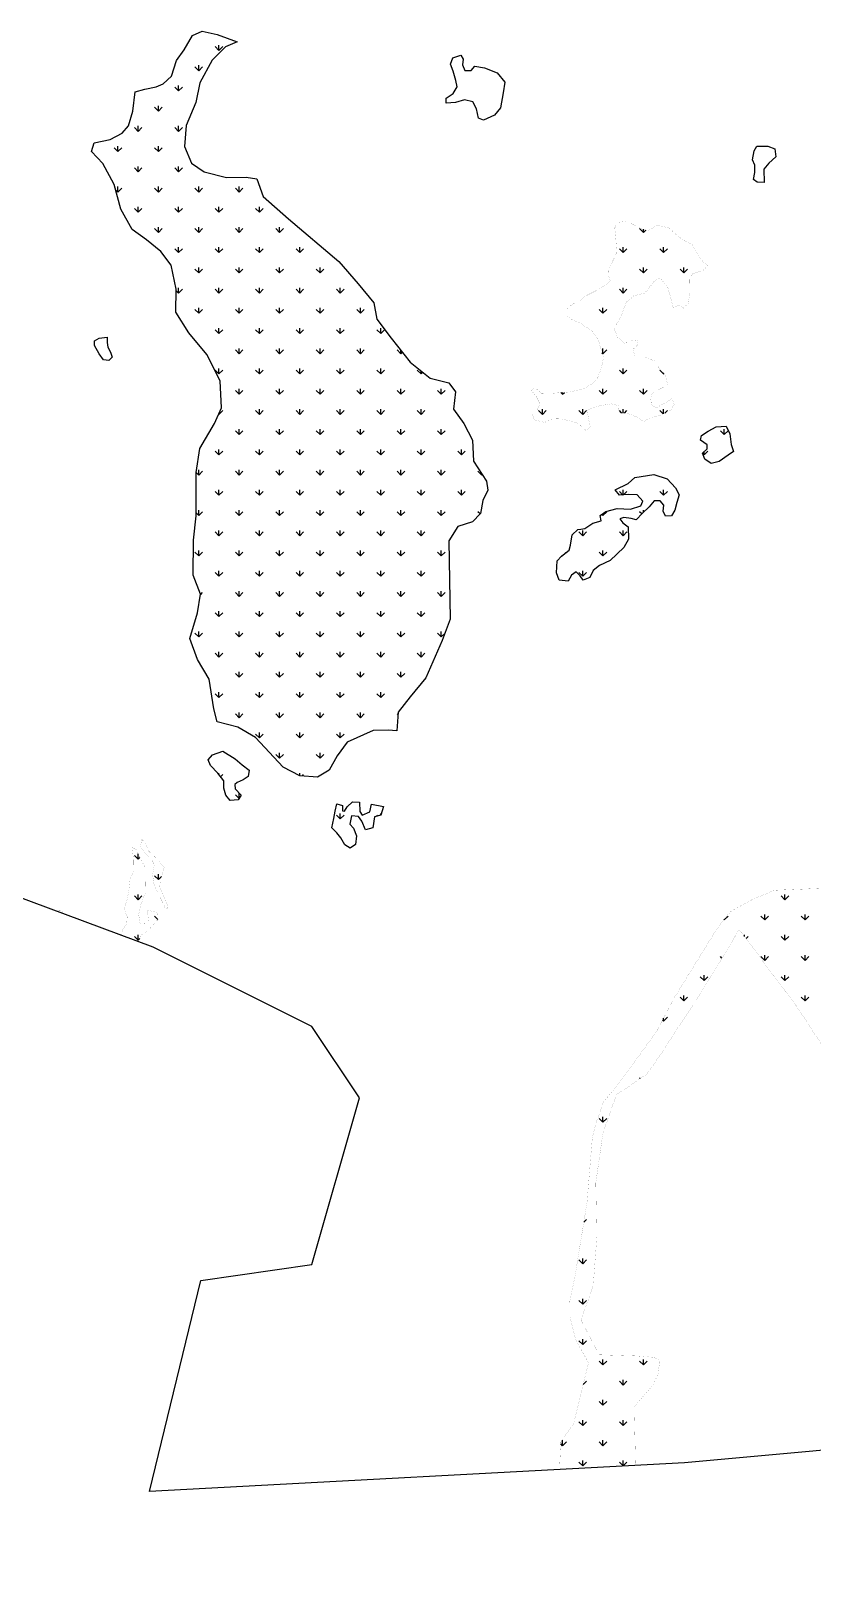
# Model space of a CAD drawing. Header units: metres. Extents: x 266208 to 280437, y 2124392 to 2131586.
# Drawn here: x 268858 to 270248, y 2125802 to 2128571 of the extents above; entities that cross this region are included whole.
import ezdxf

# ---------------------------------------------------------------- set-up
doc = ezdxf.new("R2010")
doc.units = ezdxf.units.M
doc.layers.add('MANGROOVES', color=112, linetype='Continuous')
doc.layers.add('village', color=3, linetype='Continuous')

msp = doc.modelspace()

# ---------------------------------------------------------------- hatches: boundary and pattern name
at = {"layer": 'MANGROOVES'}
h = msp.add_hatch(dxfattribs=at)
h.set_pattern_fill('GRASS', color=256, scale=2)
h.paths.add_polyline_path([(269642.7, 2127698.7), (269657, 2127713.6), (269661, 2127736.8), (269670.1, 2127755.1), (269667.8, 2127771), (269644.7, 2127806.4), (269643, 2127843.8), (269627.6, 2127873.7), (269609.1, 2127899.2), (269612.5, 2127929.7), (269600.8, 2127945.8), (269567.4, 2127953.9), (269531.7, 2127982.8), (269498.4, 2128024.9), (269473, 2128059.2), (269467.1, 2128087.7), (269439.6, 2128121.8), (269405.1, 2128161.4), (269315.7, 2128237.4), (269270.6, 2128276.7), (269259.2, 2128308.3), (269240.3, 2128311.3), (269205.6, 2128310.7), (269165.9, 2128320.5), (269143.6, 2128336.3), (269131.1, 2128365.6), (269133.6, 2128402.7), (269150.8, 2128444), (269157.9, 2128479), (269179.9, 2128518.8), (269203.9, 2128542.8), (269224.7, 2128551.5), (269189.1, 2128564.5), (269162.2, 2128570.4), (269145.1, 2128562.6), (269130.4, 2128537.3), (269116.4, 2128518.7), (269107.9, 2128490.8), (269092.9, 2128476.9), (269080.6, 2128471.6), (269060.6, 2128467.4), (269043.2, 2128462.5), (269039, 2128428.3), (269031.5, 2128402.4), (269019.9, 2128389.3), (268998.7, 2128378.1), (268970.6, 2128371.9), (268965.5, 2128356.9), (268985.5, 2128335.6), (269006, 2128298), (269017.9, 2128254.3), (269038.1, 2128218.4), (269063.3, 2128199.6), (269088.9, 2128179.3), (269107.3, 2128155.1), (269116.3, 2128112.2), (269115.3, 2128071.2), (269138.8, 2128034.9), (269170.8, 2127996.4), (269194.1, 2127949.6), (269196.7, 2127901.3), (269184.4, 2127873.6), (269158, 2127829.4), (269151.4, 2127786.3), (269151.4, 2127709.4), (269147.1, 2127666.3), (269146.2, 2127604.2), (269159.3, 2127570.1), (269153.7, 2127537), (269140.1, 2127491.8), (269154, 2127454.2), (269174.5, 2127419.6), (269183, 2127366.8), (269188.9, 2127343.8), (269225.5, 2127334), (269256.9, 2127315.8), (269306, 2127263.1), (269335.6, 2127247.9), (269367.3, 2127245.6), (269388.2, 2127257.8), (269402.2, 2127283.1), (269420.2, 2127307.2), (269466.3, 2127328.5), (269492.6, 2127328.7), (269508.1, 2127327.7), (269510.8, 2127360.9), (269531.9, 2127388.2), (269560, 2127421.8), (269589.1, 2127488.2), (269603.3, 2127526), (269600.7, 2127665), (269616.8, 2127690.8)])
h = msp.add_hatch(dxfattribs=at)
h.set_pattern_fill('GRASS', color=256, scale=2)
h.paths.add_polyline_path([(269916, 2128088.8), (269929.5, 2128100.3), (269949.2, 2128105.3), (269964.8, 2128125.1), (269975.8, 2128132.2), (269989.8, 2128115.3), (269995.6, 2128094.9), (269999.4, 2128079.1), (270009.9, 2128083.6), (270017.1, 2128078.4), (270026, 2128086.2), (270029.4, 2128105.6), (270029, 2128129.5), (270033.8, 2128139.5), (270053.2, 2128145.8), (270060.9, 2128154.8), (270049.4, 2128163.7), (270033.1, 2128191), (270010.4, 2128204.3), (269991.8, 2128221), (269969.6, 2128226.2), (269954.9, 2128215.3), (269938.5, 2128221.8), (269917.3, 2128232.8), (269900.8, 2128230.8), (269895.6, 2128221), (269897.3, 2128204.5), (269899.3, 2128177.4), (269891.8, 2128161.6), (269885.4, 2128150.8), (269884.7, 2128135.1), (269887.9, 2128126.5), (269868.3, 2128112.3), (269846.4, 2128101.5), (269834.5, 2128092.8), (269819.8, 2128085.2), (269810.5, 2128076.9), (269810.8, 2128064.8), (269818.5, 2128058.6), (269835.4, 2128051.6), (269855.8, 2128036.7), (269866.2, 2128023), (269875.5, 2127990.3), (269871.6, 2127971.4), (269863.3, 2127950.4), (269843.4, 2127936.1), (269816.8, 2127929.7), (269781.1, 2127927), (269765.1, 2127927.5), (269753.8, 2127937.4), (269746.7, 2127932.6), (269756.5, 2127920.9), (269762.4, 2127909.1), (269758.6, 2127898.8), (269749.3, 2127889.9), (269752.7, 2127879.9), (269771, 2127875.6), (269785.8, 2127882.1), (269802.3, 2127881.6), (269830.4, 2127874), (269844, 2127861.4), (269852.3, 2127866.4), (269848.9, 2127882.2), (269846.5, 2127897.7), (269862.8, 2127903.8), (269889.4, 2127908.5), (269902.4, 2127905.4), (269903.4, 2127892.3), (269917.6, 2127892), (269933.7, 2127885.7), (269947.7, 2127877), (269956.7, 2127882.7), (269977.9, 2127888.7), (269994.7, 2127896.7), (270001.4, 2127907.3), (269997.2, 2127917.5), (269984, 2127909.7), (269969.4, 2127901.4), (269960.7, 2127907.4), (269959.4, 2127919.3), (269963.3, 2127928.9), (269989.8, 2127941.7), (269985.4, 2127960.7), (269975.5, 2127969.5), (269968.2, 2127984.1), (269947.1, 2127992.4), (269931.1, 2127992.2), (269928.4, 2128005.8), (269936.9, 2128013.4), (269935.4, 2128020.7), (269921.6, 2128022.1), (269914.4, 2128015.6), (269900.8, 2128026), (269894.5, 2128042.1), (269900, 2128052.5), (269906.7, 2128064)])
h = msp.add_hatch(dxfattribs=at)
h.set_pattern_fill('GRASS', color=256, scale=2)
h.paths.add_polyline_path([(270102.4, 2127836.3), (270100.3, 2127855.5), (270093.9, 2127869.1), (270076.1, 2127867.4), (270061.8, 2127859.7), (270049.9, 2127852.2), (270048.1, 2127844.2), (270059.8, 2127835.4), (270059.8, 2127828.4), (270051.6, 2127820.7), (270055.6, 2127810), (270066.9, 2127802.3), (270081.4, 2127806.1), (270097.1, 2127817.2), (270106.4, 2127824.1)])
h = msp.add_hatch(dxfattribs=at)
h.set_pattern_fill('GRASS', color=256, scale=2)
h.paths.add_polyline_path([(270003.6, 2127759.1), (269988.7, 2127775.3), (269965, 2127783.2), (269931.5, 2127777.8), (269919.4, 2127767), (269896.1, 2127755.6), (269904, 2127746), (269919.3, 2127747.2), (269935.2, 2127747), (269945.3, 2127735.8), (269942, 2127727.3), (269923.8, 2127721.6), (269900, 2127722.7), (269879.8, 2127717.1), (269869.7, 2127710.2), (269871.7, 2127700.8), (269856.5, 2127696.4), (269842.3, 2127687), (269835.6, 2127685.8), (269830.2, 2127685.4), (269819.7, 2127675.5), (269816.7, 2127657.7), (269814.6, 2127648.7), (269801, 2127638.1), (269793.2, 2127629.6), (269791.9, 2127608.5), (269796.9, 2127595.2), (269812.9, 2127593.7), (269818.7, 2127603.9), (269827.3, 2127610), (269833.9, 2127603.2), (269839.7, 2127595.5), (269851.5, 2127599.8), (269857.1, 2127612.2), (269868.3, 2127621.4), (269887.6, 2127630.4), (269911.8, 2127653.4), (269919.9, 2127668.2), (269919.7, 2127690.2), (269909.7, 2127697.1), (269904.7, 2127704.1), (269912, 2127706.7), (269924.7, 2127705), (269933.4, 2127702.4), (269944.8, 2127714.3), (269956.8, 2127725.6), (269965.8, 2127736), (269976.1, 2127736.4), (269982.6, 2127728.7), (269981.9, 2127717.7), (269985.7, 2127709), (269996.3, 2127709.6), (270002.6, 2127719.6), (270005.7, 2127733), (270010.3, 2127746.8)])
h = msp.add_hatch(dxfattribs=at)
h.set_pattern_fill('GRASS', color=256, scale=2)
h.paths.add_polyline_path([(269245.6, 2127257.5), (269233.5, 2127267.3), (269220.9, 2127278.1), (269199.1, 2127291.3), (269180.4, 2127285.2), (269173, 2127276.1), (269176.9, 2127266.1), (269190.3, 2127252.5), (269200.7, 2127238.5), (269201, 2127225.7), (269204.1, 2127213.2), (269212.1, 2127203.9), (269226.3, 2127205.1), (269231.3, 2127213.3), (269220.7, 2127224.7), (269220.5, 2127232), (269224.7, 2127235.7), (269235.3, 2127240.3), (269244.1, 2127246.4)])
h = msp.add_hatch(dxfattribs=at)
h.set_pattern_fill('GRASS', color=256, scale=2)
h.paths.add_polyline_path([(269427.9, 2127176.9), (269440.3, 2127175.5), (269446, 2127166.9), (269452.5, 2127152), (269465.7, 2127155.3), (269468.8, 2127174.6), (269479.9, 2127177.9), (269484.4, 2127193), (269463.4, 2127197.3), (269460.5, 2127183.9), (269446.9, 2127177.9), (269442.5, 2127184.4), (269442.1, 2127200.9), (269429.2, 2127201.4), (269420.1, 2127192.5), (269415.1, 2127184.8), (269411.5, 2127185.3), (269411.8, 2127195.2), (269401.4, 2127197.8), (269398.8, 2127184.7), (269396.1, 2127172), (269393, 2127155.4), (269401.5, 2127146.4), (269408.6, 2127137.7), (269416.1, 2127124.9), (269425.6, 2127119.1), (269434.9, 2127125.8), (269436.5, 2127141.2), (269431.5, 2127154.9), (269425, 2127161.7)])
h = msp.add_hatch(dxfattribs=at)
h.set_pattern_fill('GRASS', color=256, scale=2)
h.paths.add_polyline_path([(271569.8, 2127048.7), (271557.7, 2127076.3), (271529.1, 2127106.1), (271466.2, 2127132.5), (271367.3, 2127168.5), (271307.6, 2127185), (271229.2, 2127196.3), (271167.5, 2127203.6), (271094.5, 2127207.8), (271055.4, 2127207.7), (271043.4, 2127203.9), (271035.3, 2127200), (271031.3, 2127196.1), (271011.3, 2127188.4), (270987.2, 2127176.8), (270971.1, 2127165.1), (270963.1, 2127161.2), (270955.1, 2127157.4), (270951, 2127153.4), (270943, 2127149.6), (270939, 2127145.7), (270930.9, 2127137.8), (270922.9, 2127133.9), (270918.8, 2127126), (270906.7, 2127118.2), (270894.6, 2127106.5), (270890.5, 2127098.6), (270882.4, 2127090.7), (270874.3, 2127078.9), (270870.2, 2127071), (270862.1, 2127063.1), (270854, 2127051.3), (270837.6, 2127023.7), (270833.6, 2127019.8), (270829.5, 2127011.8), (270821.3, 2126996), (270817.2, 2126984.1), (270800.7, 2126948.5), (270796.6, 2126940.6), (270792.5, 2126932.7), (270788.4, 2126924.8), (270784.3, 2126916.9), (270772.2, 2126905.2), (270764, 2126889.3), (270751.9, 2126877.6), (270743.7, 2126865.7), (270735.7, 2126857.9), (270727.6, 2126850), (270719.5, 2126842.2), (270711.5, 2126838.3), (270703.4, 2126830.5), (270695.4, 2126826.6), (270687.4, 2126822.8), (270683.3, 2126818.8), (270675.3, 2126815), (270663.3, 2126811.2), (270655.3, 2126807.3), (270643.3, 2126803.5), (270631.3, 2126799.7), (270619.3, 2126795.9), (270607.3, 2126796.1), (270591.4, 2126796.3), (270579.5, 2126796.5), (270571.5, 2126796.6), (270563.5, 2126796.7), (270555.6, 2126796.8), (270543.6, 2126797), (270535.7, 2126801.1), (270527.8, 2126801.2), (270519.9, 2126805.3), (270511.9, 2126805.4), (270504, 2126809.5), (270496.1, 2126813.6), (270488.1, 2126813.7), (270480.2, 2126817.8), (270472.3, 2126821.9), (270464.4, 2126826), (270460.5, 2126830.1), (270452.6, 2126834.2), (270448.7, 2126838.2), (270444.8, 2126842.2), (270440.8, 2126846.3), (270433, 2126854.4), (270429.1, 2126858.4), (270425.2, 2126866.4), (270405.6, 2126890.6), (270401.8, 2126898.6), (270397.9, 2126902.7), (270382.3, 2126930.8), (270378.5, 2126938.8), (270374.6, 2126942.8), (270370.7, 2126950.8), (270366.8, 2126954.9), (270362.8, 2126958.9), (270358.9, 2126959), (270347.1, 2126971.1), (270343.1, 2126971.2), (270343.2, 2126975.1), (270339.3, 2126983.2), (270335.4, 2126987.2), (270335.4, 2126991.2), (270331.5, 2126995.2), (270319.8, 2127011.3), (270315.9, 2127019.4), (270312, 2127023.4), (270301.4, 2127026.7), (270295.9, 2127030.2), (270286.6, 2127035.9), (270276.9, 2127045.6), (270267.9, 2127048), (270179.5, 2127044.4), (270139.7, 2127027.7), (270101.2, 2127006.6), (270077.5, 2126976.4), (270041.9, 2126918.9), (270001.9, 2126854.2), (269970.9, 2126795.2), (269927.7, 2126735.1), (269893.5, 2126689.4), (269875.7, 2126668.7), (269861.9, 2126629.5), (269855.7, 2126604.2), (269846.3, 2126489.5), (269824.9, 2126358.4), (269815.8, 2126314.8), (269816.1, 2126285.7), (269825.9, 2126246.5), (269848.9, 2126205.1), (269822.8, 2126097.6), (269799.8, 2126064.1), (269797.4, 2126015.3), (269969.9, 2126024.5), (269932.6, 2126023.7), (269930.2, 2126126.2), (269964.4, 2126166.9), (269972.6, 2126185.4), (269975.3, 2126205.8), (269972.3, 2126211.2), (269964.6, 2126214.8), (269933.5, 2126217.2), (269867.8, 2126219.2), (269835.5, 2126281.4), (269853, 2126328.9), (269857.5, 2126344.1), (269863.7, 2126427.3), (269861.9, 2126524.7), (269874.7, 2126613.1), (269898.4, 2126680.9), (269953.1, 2126718.2), (269981.4, 2126759.1), (270013.9, 2126809.7), (270046.7, 2126858.5), (270116.9, 2126974.8), (270222.2, 2126833.4), (270265.8, 2126766.2), (270290.4, 2126726.6), (270326.3, 2126692.7), (270338.2, 2126639.7), (270343.4, 2126500.3), (270353.8, 2126401.3), (270373.7, 2126323.7), (270382.7, 2126212.9), (270389, 2126187.6), (270391.2, 2126186), (270410.2, 2126184.7), (270447.1, 2126187.9), (270454, 2126192.6), (270482.2, 2126234.5), (270458.4, 2126260.8), (270425.6, 2126261.8), (270403.3, 2126285.4), (270383, 2126323.2), (270380.9, 2126342.3), (270390.7, 2126366), (270421.5, 2126353.1), (270428.7, 2126314.8), (270458.9, 2126297.1), (270506.8, 2126311.9), (270539.2, 2126328.7), (270591.3, 2126337), (270672.2, 2126338.3), (270731.5, 2126306.7), (270762.2, 2126255.9), (270784.6, 2126230.3), (270789.3, 2126225.9), (270791.5, 2126228.9), (270790.8, 2126235.7), (270779.3, 2126261.7), (270761.2, 2126306), (270761.6, 2126338.5), (270768.3, 2126370.5), (270767.9, 2126382), (270757.4, 2126402.1), (270753.5, 2126406.3), (270727.8, 2126400.5), (270701.2, 2126392.2), (270681.8, 2126365.1), (270621.1, 2126354.4), (270482.6, 2126340.3), (270445.6, 2126356.4), (270462.4, 2126411.9), (270518.1, 2126411), (270554.1, 2126445.6), (270560.1, 2126464.9), (270566.8, 2126493.5), (270563.2, 2126501.6), (270536.7, 2126594), (270621.7, 2126610.4), (270649.7, 2126621.8), (270698.9, 2126643.2), (270755.3, 2126655.7), (270798.7, 2126596.9), (270822.6, 2126509.1), (270837.5, 2126470.1), (270845.3, 2126457.1), (270866.1, 2126451.7), (270893.3, 2126455.1), (270927.9, 2126470.1), (270947.3, 2126482.4), (270948.5, 2126485.6), (270950.6, 2126495.9), (270949.7, 2126498.9), (270938.8, 2126515.4), (270916.7, 2126547.7), (270904.1, 2126584.6), (270898.4, 2126596.4), (270874.3, 2126674.7), (270880.6, 2126692.5), (270857.8, 2126768.5), (270933.8, 2126791.3), (270980, 2126700.8), (270989.2, 2126676.5), (271002.5, 2126679.3), (271022.9, 2126693.1), (271038.1, 2126714.9), (271049.1, 2126732.5), (271064.1, 2126773.8), (271057.8, 2126783.1), (271035.9, 2126799.6), (271008.4, 2126820.5), (270982.3, 2126838.4), (270982, 2126887.3), (270995.5, 2126925.8), (271026.1, 2126928), (271075.2, 2126922.6), (271140, 2126915.1), (271175.5, 2126878.5), (271170.7, 2126820.3), (271164.1, 2126743.7), (271158.6, 2126706.6), (271161, 2126664.1), (271150.8, 2126546.5), (271141.2, 2126427.6), (271133.8, 2126346.6), (271134.5, 2126339.2), (271137.1, 2126335.8), (271156.3, 2126324.4), (271162.9, 2126323.8), (271216, 2126354.5), (271272.8, 2126389.6), (271377.9, 2126465.2), (271539.1, 2126576.1), (271605.6, 2126617.1), (271639.7, 2126628.6), (271654.6, 2126633.1), (271659.9, 2126637), (271661.3, 2126643.7), (271660.6, 2126649.4), (271652.7, 2126658.9), (271638.9, 2126694.1), (271636, 2126725.3), (271631.5, 2126742.4), (271630.6, 2126745.4), (271620.6, 2126755.1), (271592.7, 2126780.2), (271572, 2126822.1), (271588.4, 2126865.5), (271617.1, 2126907.4), (271689.2, 2126894.9), (271702.5, 2126894.4), (271702.9, 2126894.8), (271713.8, 2126911.2), (271716, 2126924.3), (271710.7, 2126936.9), (271662, 2126980.6), (271603.5, 2127011.7)])
h.paths.add_polyline_path([(271445.3, 2126846.4), (271464, 2126847.2), (271478.9, 2126860.3), (271493.7, 2126864.7), (271515.8, 2126854), (271523.9, 2126823.8), (271552, 2126755.8), (271560.5, 2126722.4), (271561, 2126704.4), (271541.7, 2126712.6), (271520.3, 2126720.4), (271498.3, 2126715.4), (271466.9, 2126706.1), (271449.2, 2126718.2), (271440.6, 2126742), (271433, 2126766.9), (271433.4, 2126792.7), (271442.6, 2126831.7)], flags=16)
h = msp.add_hatch(dxfattribs=at)
h.set_pattern_fill('GRASS', color=256, scale=2)
h.paths.add_polyline_path([(269061.3, 2127039.6), (269062, 2127083.2), (269052.6, 2127100.1), (269044.9, 2127116.9), (269037.9, 2127120.4), (269040.3, 2127097.7), (269040, 2127078.7), (269034.2, 2127063.6), (269031.8, 2127042.8), (269029.1, 2127029), (269023.6, 2127011.3), (269029.1, 2126997.6), (269028.1, 2126984.8), (269021, 2126974.3), (269018.5, 2126964.6), (269049.1, 2126953.2), (269053.9, 2126964.4), (269066.2, 2126973), (269083.5, 2126992), (269082.7, 2127005), (269064.2, 2127009.1), (269066.1, 2126998.4), (269067.4, 2126985.9), (269051.9, 2126984.8), (269049.4, 2127001.9), (269053.4, 2127019.1)])
h = msp.add_hatch(dxfattribs=at)
h.set_pattern_fill('GRASS', color=256, scale=2)
h.paths.add_polyline_path([(269094.8, 2127084.7), (269085.3, 2127097.1), (269066.8, 2127114.4), (269060.9, 2127128.4), (269054.8, 2127134.9), (269052.4, 2127121.2), (269061.8, 2127108.6), (269070.2, 2127103.3), (269077.3, 2127089.7), (269074.3, 2127071.9), (269076.8, 2127054.4), (269083, 2127040.6), (269092.4, 2127021.9), (269097.3, 2127011.3), (269101.4, 2127013.2), (269100, 2127020.2), (269086.9, 2127050.7), (269088.1, 2127062.8)])

# ---------------------------------------------------------------- linework, layer by layer
at = {"layer": 'MANGROOVES', "const_width": 0.134, "flags": 128}
for points in [[(269140.1, 2127491.8), (269153.7, 2127537), (269159.3, 2127570.1), (269146.2, 2127604.2), (269147.1, 2127666.3), (269151.4, 2127709.4), (269151.4, 2127786.3), (269158, 2127829.4), (269184.4, 2127873.6), (269196.7, 2127901.3), (269194.1, 2127949.6), (269170.8, 2127996.4), (269138.8, 2128034.9), (269115.3, 2128071.2), (269116.3, 2128112.2), (269107.3, 2128155.1), (269088.9, 2128179.3), (269063.3, 2128199.6), (269038.1, 2128218.4), (269017.9, 2128254.3), (269006, 2128298), (268985.5, 2128335.6), (268965.5, 2128356.9), (268970.6, 2128371.9), (268998.7, 2128378.1), (269019.9, 2128389.3), (269031.5, 2128402.4), (269039, 2128428.3), (269043.2, 2128462.5), (269060.6, 2128467.4), (269080.6, 2128471.6), (269092.9, 2128476.9), (269107.9, 2128490.8), (269116.4, 2128518.7), (269130.4, 2128537.3), (269145.1, 2128562.6), (269162.2, 2128570.4), (269189.1, 2128564.5), (269224.7, 2128551.5), (269203.9, 2128542.8), (269179.9, 2128518.8), (269157.9, 2128479), (269150.8, 2128444), (269133.6, 2128402.7), (269131.1, 2128365.6), (269143.6, 2128336.3), (269165.9, 2128320.5), (269205.6, 2128310.7), (269240.3, 2128311.3), (269259.2, 2128308.3), (269270.6, 2128276.7), (269315.7, 2128237.4), (269405.1, 2128161.4), (269439.6, 2128121.8), (269467.1, 2128087.7), (269473, 2128059.2), (269498.4, 2128024.9), (269531.7, 2127982.8), (269567.4, 2127953.9), (269600.8, 2127945.8), (269612.5, 2127929.7), (269609.1, 2127899.2), (269627.6, 2127873.7), (269643, 2127843.8), (269644.7, 2127806.4), (269667.8, 2127771), (269670.1, 2127755.1), (269661, 2127736.8), (269657, 2127713.6), (269642.7, 2127698.7), (269616.8, 2127690.8), (269600.7, 2127665), (269603.3, 2127526), (269589.1, 2127488.2), (269560, 2127421.8), (269531.9, 2127388.2), (269510.8, 2127360.9), (269508.1, 2127327.7), (269492.6, 2127328.7), (269466.3, 2127328.5), (269420.2, 2127307.2), (269402.2, 2127283.1), (269388.2, 2127257.8), (269367.3, 2127245.6), (269335.6, 2127247.9), (269306, 2127263.1), (269256.9, 2127315.8), (269225.5, 2127334), (269188.9, 2127343.8), (269183, 2127366.8), (269174.5, 2127419.6), (269154, 2127454.2)], [(269596, 2128442.8), (269595.7, 2128451.8), (269608.2, 2128459.7), (269615.5, 2128471.8), (269613.2, 2128482.6), (269608.3, 2128499.5), (269603.7, 2128512.2), (269608, 2128523), (269621.9, 2128527.8), (269626.2, 2128520.9), (269624.9, 2128511), (269629.3, 2128500.6), (269640.1, 2128500.9), (269646.9, 2128508.1), (269663.9, 2128505.1), (269686.6, 2128496.7), (269700.4, 2128480), (269697.4, 2128460.7), (269692.6, 2128434.3), (269681.6, 2128421.3), (269662.6, 2128412.6), (269653.6, 2128415.7), (269650, 2128432.4), (269643.2, 2128445.1), (269628.6, 2128448.8), (269612.6, 2128443.9)], [(270142.2, 2128307.1), (270144.4, 2128319.4), (270144.6, 2128332.7), (270140.6, 2128341.9), (270143.2, 2128358.2), (270148.1, 2128366.5), (270167.8, 2128366.3), (270179.9, 2128361.3), (270182, 2128347.1), (270169.4, 2128336), (270160.3, 2128325.6), (270161.2, 2128301.7), (270148.8, 2128302.4)], [(269749.3, 2127889.9), (269758.6, 2127898.8), (269762.4, 2127909.1), (269756.5, 2127920.9), (269746.7, 2127932.6), (269753.8, 2127937.4), (269765.1, 2127927.5), (269781.1, 2127927), (269816.8, 2127929.7), (269843.4, 2127936.1), (269863.3, 2127950.4), (269871.6, 2127971.4), (269875.5, 2127990.3), (269866.2, 2128023), (269855.8, 2128036.7), (269835.4, 2128051.6), (269818.5, 2128058.6), (269810.8, 2128064.8), (269810.5, 2128076.9), (269819.8, 2128085.2), (269834.5, 2128092.8), (269846.4, 2128101.5), (269868.3, 2128112.3), (269887.9, 2128126.5), (269884.7, 2128135.1), (269885.4, 2128150.8), (269891.8, 2128161.6), (269899.3, 2128177.4), (269897.3, 2128204.5), (269895.6, 2128221), (269900.8, 2128230.8), (269917.3, 2128232.8), (269938.5, 2128221.8), (269954.9, 2128215.3), (269969.6, 2128226.2), (269991.8, 2128221), (270010.4, 2128204.3), (270033.1, 2128191), (270049.4, 2128163.7), (270060.9, 2128154.8), (270053.2, 2128145.8), (270033.8, 2128139.5), (270029, 2128129.5), (270029.4, 2128105.6), (270026, 2128086.2), (270017.1, 2128078.4), (270009.9, 2128083.6), (269999.4, 2128079.1), (269995.6, 2128094.9), (269989.8, 2128115.3), (269975.8, 2128132.2), (269964.8, 2128125.1), (269949.2, 2128105.3), (269929.5, 2128100.3), (269916, 2128088.8), (269906.7, 2128064), (269900, 2128052.5), (269894.5, 2128042.1), (269900.8, 2128026), (269914.4, 2128015.6), (269921.6, 2128022.1), (269935.4, 2128020.7), (269936.9, 2128013.4), (269928.4, 2128005.8), (269931.1, 2127992.2), (269947.1, 2127992.4), (269968.2, 2127984.1), (269975.5, 2127969.5), (269985.4, 2127960.7), (269989.8, 2127941.7), (269963.3, 2127928.9), (269959.4, 2127919.3), (269960.7, 2127907.4), (269969.4, 2127901.4), (269984, 2127909.7), (269997.2, 2127917.5), (270001.4, 2127907.3), (269994.7, 2127896.7), (269977.9, 2127888.7), (269956.7, 2127882.7), (269947.7, 2127877), (269933.7, 2127885.7), (269917.6, 2127892), (269903.4, 2127892.3), (269902.4, 2127905.4), (269889.4, 2127908.5), (269862.8, 2127903.8), (269846.5, 2127897.7), (269848.9, 2127882.2), (269852.3, 2127866.4), (269844, 2127861.4), (269830.4, 2127874), (269802.3, 2127881.6), (269785.8, 2127882.1), (269771, 2127875.6), (269752.7, 2127879.9)], [(268971.2, 2128011.9), (268971.1, 2128020.5), (268979, 2128025.3), (268993.4, 2128026.7), (268993.2, 2128017.4), (268994.9, 2128009.1), (268999.6, 2128000.5), (269002.4, 2127991.5), (268996.4, 2127985.5), (268986.9, 2127986.6), (268979, 2127997.5)], [(270051.6, 2127820.7), (270059.8, 2127828.4), (270059.8, 2127835.4), (270048.1, 2127844.2), (270049.9, 2127852.2), (270061.8, 2127859.7), (270076.1, 2127867.4), (270093.9, 2127869.1), (270100.3, 2127855.5), (270102.4, 2127836.3), (270106.4, 2127824.1), (270097.1, 2127817.2), (270081.4, 2127806.1), (270066.9, 2127802.3), (270055.6, 2127810)], [(269791.9, 2127608.5), (269793.2, 2127629.6), (269801, 2127638.1), (269814.6, 2127648.7), (269816.7, 2127657.7), (269819.7, 2127675.5), (269830.2, 2127685.4), (269835.6, 2127685.8), (269842.3, 2127687), (269856.5, 2127696.4), (269871.7, 2127700.8), (269869.7, 2127710.2), (269879.8, 2127717.1), (269900, 2127722.7), (269923.8, 2127721.6), (269942, 2127727.3), (269945.3, 2127735.8), (269935.2, 2127747), (269919.3, 2127747.2), (269904, 2127746), (269896.1, 2127755.6), (269919.4, 2127767), (269931.5, 2127777.8), (269965, 2127783.2), (269988.7, 2127775.3), (270003.6, 2127759.1), (270010.3, 2127746.8), (270005.7, 2127733), (270002.6, 2127719.6), (269996.3, 2127709.6), (269985.7, 2127709), (269981.9, 2127717.7), (269982.6, 2127728.7), (269976.1, 2127736.4), (269965.8, 2127736), (269956.8, 2127725.6), (269944.8, 2127714.3), (269933.4, 2127702.4), (269924.7, 2127705), (269912, 2127706.7), (269904.7, 2127704.1), (269909.7, 2127697.1), (269919.7, 2127690.2), (269919.9, 2127668.2), (269911.8, 2127653.4), (269887.6, 2127630.4), (269868.3, 2127621.4), (269857.1, 2127612.2), (269851.5, 2127599.8), (269839.7, 2127595.5), (269833.9, 2127603.2), (269827.3, 2127610), (269818.7, 2127603.9), (269812.9, 2127593.7), (269796.9, 2127595.2)], [(269173, 2127276.1), (269180.4, 2127285.2), (269199.1, 2127291.3), (269220.9, 2127278.1), (269233.5, 2127267.3), (269245.6, 2127257.5), (269244.1, 2127246.4), (269235.3, 2127240.3), (269224.7, 2127235.7), (269220.5, 2127232), (269220.7, 2127224.7), (269231.3, 2127213.3), (269226.3, 2127205.1), (269212.1, 2127203.9), (269204.1, 2127213.2), (269201, 2127225.7), (269200.7, 2127238.5), (269190.3, 2127252.5), (269176.9, 2127266.1)], [(269411.8, 2127195.2), (269411.5, 2127185.3), (269415.1, 2127184.8), (269420.1, 2127192.5), (269429.2, 2127201.4), (269442.1, 2127200.9), (269442.5, 2127184.4), (269446.9, 2127177.9), (269460.5, 2127183.9), (269463.4, 2127197.3), (269484.4, 2127193), (269479.9, 2127177.9), (269468.8, 2127174.6), (269465.7, 2127155.3), (269452.5, 2127152), (269446, 2127166.9), (269440.3, 2127175.5), (269427.9, 2127176.9), (269425, 2127161.7), (269431.5, 2127154.9), (269436.5, 2127141.2), (269434.9, 2127125.8), (269425.6, 2127119.1), (269416.1, 2127124.9), (269408.6, 2127137.7), (269401.5, 2127146.4), (269393, 2127155.4), (269396.1, 2127172), (269398.8, 2127184.7), (269401.4, 2127197.8)], [(269066.8, 2127114.4), (269085.3, 2127097.1), (269094.8, 2127084.7), (269088.1, 2127062.8), (269086.9, 2127050.7), (269100, 2127020.2), (269101.4, 2127013.2), (269097.3, 2127011.3), (269092.4, 2127021.9), (269083, 2127040.6), (269076.8, 2127054.4), (269074.3, 2127071.9), (269077.3, 2127089.7), (269070.2, 2127103.3), (269061.8, 2127108.6), (269052.4, 2127121.2), (269054.8, 2127134.9), (269060.9, 2127128.4)]]:
    msp.add_lwpolyline(points, close=True, dxfattribs=at)
at = {"layer": 'MANGROOVES'}
for points in [[(269224.7, 2128551.5), (269203.9, 2128542.8), (269179.9, 2128518.8), (269157.9, 2128479), (269150.8, 2128444), (269133.6, 2128402.7), (269131.1, 2128365.6), (269143.6, 2128336.3), (269165.9, 2128320.5), (269205.6, 2128310.7), (269240.3, 2128311.3), (269259.2, 2128308.3), (269270.6, 2128276.7), (269315.7, 2128237.4), (269405.1, 2128161.4), (269439.6, 2128121.8), (269467.1, 2128087.7), (269473, 2128059.2), (269498.4, 2128024.9), (269531.7, 2127982.8), (269567.4, 2127953.9), (269600.8, 2127945.8), (269612.5, 2127929.7), (269609.1, 2127899.2), (269627.6, 2127873.7), (269643, 2127843.8), (269644.7, 2127806.4), (269667.8, 2127771), (269670.1, 2127755.1), (269661, 2127736.8), (269657, 2127713.6), (269642.7, 2127698.7), (269616.8, 2127690.8), (269600.7, 2127665), (269603.3, 2127526), (269589.1, 2127488.2), (269560, 2127421.8), (269531.9, 2127388.2), (269510.8, 2127360.9), (269508.1, 2127327.7), (269492.6, 2127328.7), (269466.3, 2127328.5), (269420.2, 2127307.2), (269402.2, 2127283.1), (269388.2, 2127257.8), (269367.3, 2127245.6), (269335.6, 2127247.9), (269306, 2127263.1), (269256.9, 2127315.8), (269225.5, 2127334), (269188.9, 2127343.8), (269183, 2127366.8), (269174.5, 2127419.6), (269154, 2127454.2), (269140.1, 2127491.8), (269153.7, 2127537), (269159.3, 2127570.1), (269146.2, 2127604.2), (269147.1, 2127666.3), (269151.4, 2127709.4), (269151.4, 2127786.3), (269158, 2127829.4), (269184.4, 2127873.6), (269196.7, 2127901.3), (269194.1, 2127949.6), (269170.8, 2127996.4), (269138.8, 2128034.9), (269115.3, 2128071.2), (269116.3, 2128112.2), (269107.3, 2128155.1), (269088.9, 2128179.3), (269063.3, 2128199.6), (269038.1, 2128218.4), (269017.9, 2128254.3), (269006, 2128298), (268985.5, 2128335.6), (268965.5, 2128356.9), (268970.6, 2128371.9), (268998.7, 2128378.1), (269019.9, 2128389.3), (269031.5, 2128402.4), (269039, 2128428.3), (269043.2, 2128462.5), (269060.6, 2128467.4), (269080.6, 2128471.6), (269092.9, 2128476.9), (269107.9, 2128490.8), (269116.4, 2128518.7), (269130.4, 2128537.3), (269145.1, 2128562.6), (269162.2, 2128570.4), (269189.1, 2128564.5), (269224.7, 2128551.5)], [(269621.9, 2128527.8), (269626.2, 2128520.9), (269624.9, 2128511), (269629.3, 2128500.6), (269640.1, 2128500.9), (269646.9, 2128508.1), (269663.9, 2128505.1), (269686.6, 2128496.7), (269700.4, 2128480), (269697.4, 2128460.7), (269692.6, 2128434.3), (269681.6, 2128421.3), (269662.6, 2128412.6), (269653.6, 2128415.7), (269650, 2128432.4), (269643.2, 2128445.1), (269628.6, 2128448.8), (269612.6, 2128443.9), (269596, 2128442.8), (269595.7, 2128451.8), (269608.2, 2128459.7), (269615.5, 2128471.8), (269613.2, 2128482.6), (269608.3, 2128499.5), (269603.7, 2128512.2), (269608, 2128523), (269621.9, 2128527.8)], [(270148.1, 2128366.5), (270167.8, 2128366.3), (270179.9, 2128361.3), (270182, 2128347.1), (270169.4, 2128336), (270160.3, 2128325.6), (270161.2, 2128301.7), (270148.8, 2128302.4), (270142.2, 2128307.1), (270144.4, 2128319.4), (270144.6, 2128332.7), (270140.6, 2128341.9), (270143.2, 2128358.2), (270148.1, 2128366.5)], [(268993.4, 2128026.7), (268993.2, 2128017.4), (268994.9, 2128009.1), (268999.6, 2128000.5), (269002.4, 2127991.5), (268996.4, 2127985.5), (268986.9, 2127986.6), (268979, 2127997.5), (268971.2, 2128011.9), (268971.1, 2128020.5), (268979, 2128025.3), (268993.4, 2128026.7)], [(270093.9, 2127869.1), (270100.3, 2127855.5), (270102.4, 2127836.3), (270106.4, 2127824.1), (270097.1, 2127817.2), (270081.4, 2127806.1), (270066.9, 2127802.3), (270055.6, 2127810), (270051.6, 2127820.7), (270059.8, 2127828.4), (270059.8, 2127835.4), (270048.1, 2127844.2), (270049.9, 2127852.2), (270061.8, 2127859.7), (270076.1, 2127867.4), (270093.9, 2127869.1)], [(269965, 2127783.2), (269988.7, 2127775.3), (270003.6, 2127759.1), (270010.3, 2127746.8), (270005.7, 2127733), (270002.6, 2127719.6), (269996.3, 2127709.6), (269985.7, 2127709), (269981.9, 2127717.7), (269982.6, 2127728.7), (269976.1, 2127736.4), (269965.8, 2127736), (269956.8, 2127725.6), (269944.8, 2127714.3), (269933.4, 2127702.4), (269924.7, 2127705), (269912, 2127706.7), (269904.7, 2127704.1), (269909.7, 2127697.1), (269919.7, 2127690.2), (269919.9, 2127668.2), (269911.8, 2127653.4), (269887.6, 2127630.4), (269868.3, 2127621.4), (269857.1, 2127612.2), (269851.5, 2127599.8), (269839.7, 2127595.5), (269833.9, 2127603.2), (269827.3, 2127610), (269818.7, 2127603.9), (269812.9, 2127593.7), (269796.9, 2127595.2), (269791.9, 2127608.5), (269793.2, 2127629.6), (269801, 2127638.1), (269814.6, 2127648.7), (269816.7, 2127657.7), (269819.7, 2127675.5), (269830.2, 2127685.4), (269835.6, 2127685.8), (269842.3, 2127687), (269856.5, 2127696.4), (269871.7, 2127700.8), (269869.7, 2127710.2), (269879.8, 2127717.1), (269900, 2127722.7), (269923.8, 2127721.6), (269942, 2127727.3), (269945.3, 2127735.8), (269935.2, 2127747), (269919.3, 2127747.2), (269904, 2127746), (269896.1, 2127755.6), (269919.4, 2127767), (269931.5, 2127777.8), (269965, 2127783.2)], [(269199.1, 2127291.3), (269220.9, 2127278.1), (269233.5, 2127267.3), (269245.6, 2127257.5), (269244.1, 2127246.4), (269235.3, 2127240.3), (269224.7, 2127235.7), (269220.5, 2127232), (269220.7, 2127224.7), (269231.3, 2127213.3), (269226.3, 2127205.1), (269212.1, 2127203.9), (269204.1, 2127213.2), (269201, 2127225.7), (269200.7, 2127238.5), (269190.3, 2127252.5), (269176.9, 2127266.1), (269173, 2127276.1), (269180.4, 2127285.2), (269199.1, 2127291.3)], [(269484.4, 2127193), (269479.9, 2127177.9), (269468.8, 2127174.6), (269465.7, 2127155.3), (269452.5, 2127152), (269446, 2127166.9), (269440.3, 2127175.5), (269427.9, 2127176.9), (269425, 2127161.7), (269431.5, 2127154.9), (269436.5, 2127141.2), (269434.9, 2127125.8), (269425.6, 2127119.1), (269416.1, 2127124.9), (269408.6, 2127137.7), (269401.5, 2127146.4), (269393, 2127155.4), (269396.1, 2127172), (269398.8, 2127184.7), (269401.4, 2127197.8), (269411.8, 2127195.2), (269411.5, 2127185.3), (269415.1, 2127184.8), (269420.1, 2127192.5), (269429.2, 2127201.4), (269442.1, 2127200.9), (269442.5, 2127184.4), (269446.9, 2127177.9), (269460.5, 2127183.9), (269463.4, 2127197.3), (269484.4, 2127193)]]:
    msp.add_lwpolyline(points, close=True, dxfattribs=at)
at = {"layer": 'MANGROOVES', "const_width": 0.134, "flags": 128}
for points in [[(269018.5, 2126964.6), (269021, 2126974.3), (269028.1, 2126984.8), (269029.1, 2126997.6), (269023.6, 2127011.3), (269029.1, 2127029), (269031.8, 2127042.8), (269034.2, 2127063.6), (269040, 2127078.7), (269040.3, 2127097.7), (269037.9, 2127120.4), (269044.9, 2127116.9), (269052.6, 2127100.1), (269062, 2127083.2), (269061.3, 2127039.6), (269053.4, 2127019.1), (269049.4, 2127001.9), (269051.9, 2126984.8), (269067.4, 2126985.9), (269066.1, 2126998.4), (269064.2, 2127009.1), (269082.7, 2127005), (269083.5, 2126992), (269066.2, 2126973), (269053.9, 2126964.4), (269049.1, 2126953.2)], [(270267.9, 2127048), (270179.5, 2127044.4), (270139.7, 2127027.7), (270101.2, 2127006.6), (270077.5, 2126976.4), (270041.9, 2126918.9), (270001.9, 2126854.2), (269970.9, 2126795.2), (269927.7, 2126735.1), (269893.5, 2126689.4), (269875.7, 2126668.7), (269861.9, 2126629.5), (269855.7, 2126604.2), (269846.3, 2126489.5), (269824.9, 2126358.4), (269815.8, 2126314.8), (269816.1, 2126285.7), (269825.9, 2126246.5), (269848.9, 2126205.1), (269822.8, 2126097.6), (269799.8, 2126064.1), (269797.4, 2126015.3)], [(268903, 2127007.5), (268903.8, 2127008.7), (268913.8, 2127008.2), (268915.4, 2127002.9)], [(269974.1, 2126024.6), (269932.6, 2126023.7), (269930.2, 2126126.2), (269964.4, 2126166.9), (269972.6, 2126185.4), (269975.3, 2126205.8), (269972.3, 2126211.2), (269964.6, 2126214.8), (269933.5, 2126217.2), (269867.8, 2126219.2), (269835.5, 2126281.4), (269853, 2126328.9), (269857.5, 2126344.1), (269863.7, 2126427.3), (269861.9, 2126524.7), (269874.7, 2126613.1), (269898.4, 2126680.9), (269953.1, 2126718.2), (269981.4, 2126759.1), (270013.9, 2126809.7), (270046.7, 2126858.5), (270116.9, 2126974.8), (270222.2, 2126833.4), (270265.8, 2126766.2)]]:
    msp.add_lwpolyline(points, dxfattribs=at)
at = {"layer": 'village', "color": 3, "true_color": 0x00ff00}
msp.add_polyline3d([(273092.9, 2125801.7, 0), (272712.3, 2126013.1, 0), (272486.7, 2126055.4, 0), (270950.2, 2126111.8, 0), (270019.8, 2126027.2, 0), (269068.7, 2125976.3, 0), (269159.9, 2126351.4, 0), (269357.3, 2126379.6, 0), (269441.8, 2126675.7, 0), (269357.3, 2126802.5, 0), (269075.3, 2126943.5, 0), (268581.9, 2127126.8, 0)], dxfattribs=at)

doc.saveas('drawing.dxf')
